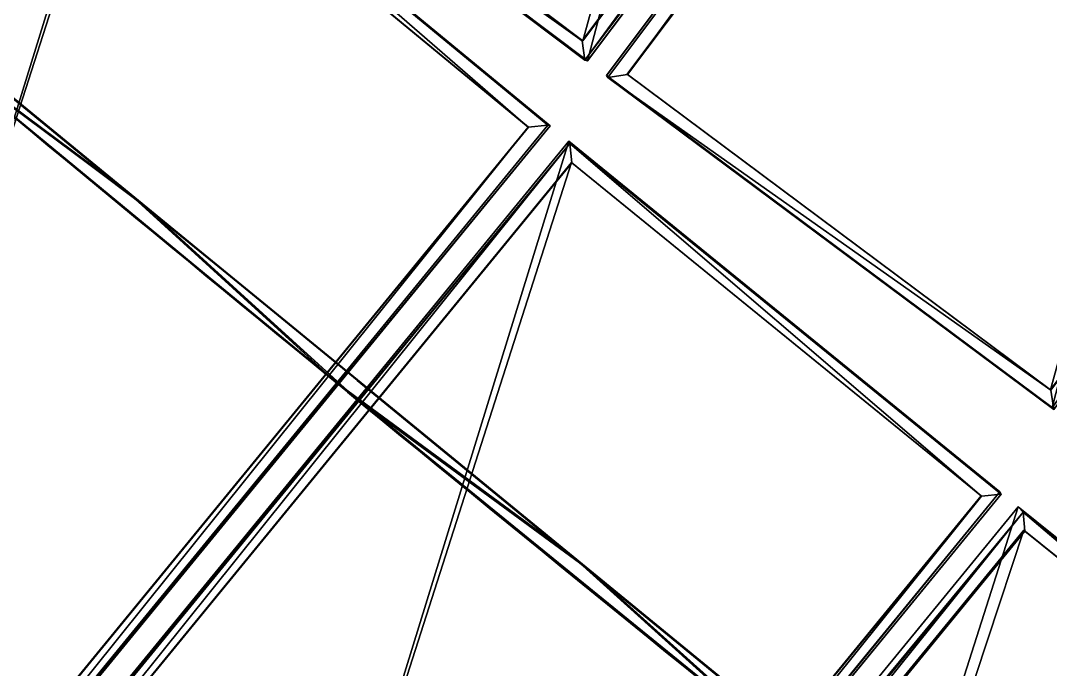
# Model space of a CAD drawing. Extents: x -372 to 678, y -263 to 741.
# Drawn here: x 190.253 to 192.099, y 43.721 to 44.884 of the extents above; entities that cross this region are included whole.
import ezdxf

# ---------------------------------------------------------------- set-up
doc = ezdxf.new("R2010")
doc.units = 0
doc.header["$LTSCALE"] = 0.0254
doc.layers.get('0').update_dxf_attribs({"linetype": 'CONTINUOUS'})
doc.layers.add('LOCATION_SNAPSHOT', color=144, linetype='CONTINUOUS')
doc.layers.add('LOCATION_TERRAIN', color=36, linetype='CONTINUOUS')

# ---------------------------------------------------------------- blocks, each defined once
blk = doc.blocks.new('LOCATION_SNAPSHOT')
at = {"color": 8}
mesh = blk.add_polyface(dxfattribs=at)
corners = [(-369.3083681918217, -262.944638920366), (369.3059095588981, 262.947204292752), (-371.820715873968, 259.376681619906), (371.8242343376626, -259.3770847518464)]
mesh.append_faces([[corners[k] for k in face] for face in [(0, 1, 2), (1, 0, 3)]], dxfattribs={"vtx0": -1, "color": 8})
blk = doc.blocks.new('LOCATION_TERRAIN')
at = {"color": 8}
mesh = blk.add_polyface(dxfattribs=at)
corners = [(194.5239062058973, 38.24622150359212, 5.022631946436166), (194.4639756669058, 50.68249743944037, 4.183368950163628), (181.9024482785026, 50.62196392251647, 4.222955926297958)]
mesh.append_faces([[corners[k] for k in face] for face in [(0, 1, 2)]], dxfattribs={"color": 8})
mesh = blk.add_polyface(dxfattribs=at)
corners = [(194.5239062058973, 38.24622150359212, 5.022631946436166), (181.9024482785026, 50.62196392251647, 4.222955926297958), (181.9623764052523, 38.18568918539679, 5.279263690811592)]
mesh.append_faces([[corners[k] for k in face] for face in [(0, 1, 2)]], dxfattribs={"color": 8})
blk = doc.blocks.new('SOLAR_PANEL_1')
at = {"color": 0}
for p, q in [((3.609557097661309e-16, 0.02500000000000045), (4.692424226959702e-15, 2.475)), ((4.692424226959702e-15, 2.475), (0.9999999999999998, 2.474999999999998)), ((4.692424226959702e-15, 2.475), (0.9999999999999998, 2.474999999999998)), ((4.692424226959702e-15, 2.475), (4.33146851719357e-15, 2.475, 0.05)), ((4.33146851719357e-15, 2.475, 0.05), (1, 2.474999999999998, 0.04999999999999982)), ((3.609557097661309e-16, 0.02500000000000045), (4.692424226959702e-15, 2.475)), ((0, 0.02500000000000009, 0.05), (4.33146851719357e-15, 2.475, 0.05)), ((4.692424226959702e-15, 2.475), (4.33146851719357e-15, 2.475, 0.05)), ((4.33146851719357e-15, 2.475, 0.05), (1, 2.474999999999998, 0.04999999999999982)), ((0, 0.02500000000000009, 0.05), (4.33146851719357e-15, 2.475, 0.05)), ((0.9999999999999998, 2.474999999999998), (0.9999999999999959, 0.02499999999999901)), ((0.9999999999999998, 2.474999999999998), (0.9999999999999959, 0.02499999999999901)), ((0.9999999999999998, 2.474999999999998), (1, 2.474999999999998, 0.04999999999999982)), ((1, 2.474999999999998, 0.04999999999999982), (0.9999999999999957, 0.02499999999999901, 0.04999999999999945)), ((0.9999999999999998, 2.474999999999998), (1, 2.474999999999998, 0.04999999999999982)), ((1, 2.474999999999998, 0.04999999999999982), (0.9999999999999957, 0.02499999999999901, 0.04999999999999945)), ((0.9749999999999999, 2.449999999999998, 0.04999999999999982), (0.02500000000000406, 2.45, 0.05)), ((0.02500000000000406, 2.45, 0.05), (0.02499999999999973, 0.05000000000000018, 0.05)), ((0.9749999999999999, 2.449999999999998, 0.04999999999999982), (0.02500000000000406, 2.45, 0.05)), ((0.02500000000000406, 2.45, 0.05), (0.02500000000000442, 2.45, 0.0400000000000001)), ((0.9749999999999999, 2.449999999999998, 0.03999999999999974), (0.02500000000000442, 2.45, 0.0400000000000001)), ((0.02500000000000406, 2.45, 0.05), (0.02499999999999973, 0.05000000000000018, 0.05)), ((0.02500000000000442, 2.45, 0.0400000000000001), (0.02500000000000009, 0.05000000000000018, 0.0400000000000001)), ((0.02500000000000406, 2.45, 0.05), (0.02500000000000442, 2.45, 0.0400000000000001)), ((0.02500000000000442, 2.45, 0.0400000000000001), (0.02500000000000009, 0.05000000000000018, 0.0400000000000001)), ((0.9749999999999999, 2.449999999999998, 0.03999999999999974), (0.02500000000000442, 2.45, 0.0400000000000001)), ((0.9749999999999958, 0.04999999999999909, 0.04999999999999945), (0.9749999999999999, 2.449999999999998, 0.04999999999999982)), ((0.9749999999999999, 2.449999999999998, 0.04999999999999982), (0.9749999999999999, 2.449999999999998, 0.03999999999999974)), ((0.9749999999999958, 0.04999999999999909, 0.04999999999999945), (0.9749999999999999, 2.449999999999998, 0.04999999999999982)), ((0.9749999999999999, 2.449999999999998, 0.04999999999999982), (0.9749999999999999, 2.449999999999998, 0.03999999999999974)), ((0.9749999999999958, 0.04999999999999909, 0.03999999999999938), (0.9749999999999999, 2.449999999999998, 0.03999999999999974)), ((0.9749999999999958, 0.04999999999999909, 0.03999999999999938), (0.9749999999999999, 2.449999999999998, 0.03999999999999974)), ((0.02499999999999973, 0.05000000000000018, 0.05), (0.9749999999999958, 0.04999999999999909, 0.04999999999999945)), ((0.02499999999999973, 0.05000000000000018, 0.05), (0.02500000000000009, 0.05000000000000018, 0.0400000000000001)), ((0.02499999999999973, 0.05000000000000018, 0.05), (0.9749999999999958, 0.04999999999999909, 0.04999999999999945)), ((0.02500000000000009, 0.05000000000000018, 0.0400000000000001), (0.9749999999999958, 0.04999999999999909, 0.03999999999999938)), ((0.02499999999999973, 0.05000000000000018, 0.05), (0.02500000000000009, 0.05000000000000018, 0.0400000000000001)), ((0.02500000000000009, 0.05000000000000018, 0.0400000000000001), (0.9749999999999958, 0.04999999999999909, 0.03999999999999938)), ((0.9749999999999958, 0.04999999999999909, 0.04999999999999945), (0.9749999999999958, 0.04999999999999909, 0.03999999999999938)), ((0.9749999999999958, 0.04999999999999909, 0.04999999999999945), (0.9749999999999958, 0.04999999999999909, 0.03999999999999938)), ((0.9999999999999959, 0.02499999999999901), (3.609557097661309e-16, 0.02500000000000045)), ((3.609557097661309e-16, 0.02500000000000045), (0, 0.02500000000000009, 0.05)), ((0.9999999999999959, 0.02499999999999901), (3.609557097661309e-16, 0.02500000000000045)), ((0.9999999999999957, 0.02499999999999901, 0.04999999999999945), (0, 0.02500000000000009, 0.05)), ((3.609557097661309e-16, 0.02500000000000045), (0, 0.02500000000000009, 0.05)), ((0.9999999999999957, 0.02499999999999901, 0.04999999999999945), (0, 0.02500000000000009, 0.05)), ((0.9999999999999959, 0.02499999999999901), (0.9999999999999957, 0.02499999999999901, 0.04999999999999945)), ((0.9999999999999959, 0.02499999999999901), (0.9999999999999957, 0.02499999999999901, 0.04999999999999945))]:
    blk.add_line(p, q, dxfattribs=at)
mesh = blk.add_polyface(dxfattribs=at)
corners = [(4.692424226959702e-15, 2.475), (0.9999999999999959, 0.02499999999999901), (3.609557097661309e-16, 0.02500000000000045), (0.9999999999999998, 2.474999999999998)]
mesh.append_faces([[corners[k] for k in face] for face in [(0, 1, 2), (1, 0, 3)]], dxfattribs={"vtx0": -1, "color": 0})
mesh = blk.add_polyface(dxfattribs=at)
corners = [(4.33146851719357e-15, 2.475, 0.05), (0.9999999999999998, 2.474999999999998), (4.692424226959702e-15, 2.475), (1, 2.474999999999998, 0.04999999999999982)]
mesh.append_faces([[corners[k] for k in face] for face in [(0, 1, 2), (1, 0, 3)]], dxfattribs={"vtx0": -1, "color": 0})
mesh = blk.add_polyface(dxfattribs=at)
corners = [(4.33146851719357e-15, 2.475, 0.05), (3.609557097661309e-16, 0.02500000000000045), (0, 0.02500000000000009, 0.05), (4.692424226959702e-15, 2.475)]
mesh.append_faces([[corners[k] for k in face] for face in [(0, 1, 2), (1, 0, 3)]], dxfattribs={"vtx0": -1, "color": 0})
mesh = blk.add_polyface(dxfattribs=at)
corners = [(0, 0.02500000000000009, 0.05), (0.02499999999999973, 0.05000000000000018, 0.05), (4.33146851719357e-15, 2.475, 0.05), (0.9999999999999957, 0.02499999999999901, 0.04999999999999945), (0.9749999999999958, 0.04999999999999909, 0.04999999999999945), (0.9749999999999999, 2.449999999999998, 0.04999999999999982), (0.02500000000000406, 2.45, 0.05), (1, 2.474999999999998, 0.04999999999999982)]
mesh.append_faces([[corners[k] for k in face] for face in [(0, 1, 2), (1, 3, 4), (4, 3, 5), (2, 6, 7), (6, 2, 1), (7, 5, 3)]], dxfattribs={"vtx0": -1, "vtx1": -1, "color": 0})
mesh.append_faces([[corners[k] for k in face] for face in [(1, 0, 3), (7, 6, 5)]], dxfattribs={"vtx0": -1, "vtx2": -1, "color": 0})
mesh = blk.add_polyface(dxfattribs=at)
corners = [(0.9999999999999998, 2.474999999999998), (0.9999999999999957, 0.02499999999999901, 0.04999999999999945), (0.9999999999999959, 0.02499999999999901), (1, 2.474999999999998, 0.04999999999999982)]
mesh.append_faces([[corners[k] for k in face] for face in [(0, 1, 2), (1, 0, 3)]], dxfattribs={"vtx0": -1, "color": 0})
mesh = blk.add_polyface(dxfattribs=at)
corners = [(0.9749999999999999, 2.449999999999998, 0.04999999999999982), (0.02500000000000442, 2.45, 0.0400000000000001), (0.9749999999999999, 2.449999999999998, 0.03999999999999974), (0.02500000000000406, 2.45, 0.05)]
mesh.append_faces([[corners[k] for k in face] for face in [(0, 1, 2), (1, 0, 3)]], dxfattribs={"vtx0": -1, "color": 0})
mesh = blk.add_polyface(dxfattribs=at)
corners = [(0.02500000000000442, 2.45, 0.0400000000000001), (0.02499999999999973, 0.05000000000000018, 0.05), (0.02500000000000009, 0.05000000000000018, 0.0400000000000001), (0.02500000000000406, 2.45, 0.05)]
mesh.append_faces([[corners[k] for k in face] for face in [(0, 1, 2), (1, 0, 3)]], dxfattribs={"vtx0": -1, "color": 0})
at = {"color": 153}
mesh = blk.add_polyface(dxfattribs=at)
corners = [(0.9749999999999958, 0.04999999999999909, 0.03999999999999938), (0.02500000000000442, 2.45, 0.0400000000000001), (0.02500000000000009, 0.05000000000000018, 0.0400000000000001), (0.9749999999999999, 2.449999999999998, 0.03999999999999974)]
mesh.append_faces([[corners[k] for k in face] for face in [(0, 1, 2), (1, 0, 3)]], dxfattribs={"vtx0": -1, "color": 153})
at = {"color": 0}
mesh = blk.add_polyface(dxfattribs=at)
corners = [(0.9749999999999999, 2.449999999999998, 0.04999999999999982), (0.9749999999999958, 0.04999999999999909, 0.03999999999999938), (0.9749999999999958, 0.04999999999999909, 0.04999999999999945), (0.9749999999999999, 2.449999999999998, 0.03999999999999974)]
mesh.append_faces([[corners[k] for k in face] for face in [(0, 1, 2), (1, 0, 3)]], dxfattribs={"vtx0": -1, "color": 0})
mesh = blk.add_polyface(dxfattribs=at)
corners = [(0.02500000000000009, 0.05000000000000018, 0.0400000000000001), (0.9749999999999958, 0.04999999999999909, 0.04999999999999945), (0.9749999999999958, 0.04999999999999909, 0.03999999999999938), (0.02499999999999973, 0.05000000000000018, 0.05)]
mesh.append_faces([[corners[k] for k in face] for face in [(0, 1, 2), (1, 0, 3)]], dxfattribs={"vtx0": -1, "color": 0})
mesh = blk.add_polyface(dxfattribs=at)
corners = [(0.9999999999999959, 0.02499999999999901), (0, 0.02500000000000009, 0.05), (3.609557097661309e-16, 0.02500000000000045), (0.9999999999999957, 0.02499999999999901, 0.04999999999999945)]
mesh.append_faces([[corners[k] for k in face] for face in [(0, 1, 2), (1, 0, 3)]], dxfattribs={"vtx0": -1, "color": 0})
blk = doc.blocks.new('SOLAR_PANEL_STRUCTURE')
at = {"color": 0}
for p, q in [((5.013748147950407, 7.219114195322618e-16, -0.008890197794277722), (2.980301558710679, 1.804778548830654e-15, -0.008890197794277632)), ((2.980301558710679, 1.804778548830654e-15, 0.03110980220572248), (3.456488784225558, 1.714539621389122e-15, 0.03110980220572243)), ((3.456488784225558, 1.714539621389122e-15, 0.03110980220572243), (2.980301558710686, 1.804778548830654e-15, 0.7160031484827948)), ((3.021010017659675, 1.804778548830654e-15, 0.7275231833004435), (3.495758080317567, 1.714539621389122e-15, 0.04469976458997038)), ((3.495758080317567, 1.714539621389122e-15, 0.04469976458997038), (3.970506142975452, 1.353583911622991e-15, 0.6472002205711334)), ((4.008777264006581, 1.353583911622991e-15, 0.6311404785291592), (3.535975296320173, 1.714539621389122e-15, 0.03110980220572243)), ((3.535975296320173, 1.714539621389122e-15, 0.03110980220572243), (4.456767237926152, 1.082867129298393e-15, 0.03110980220572266))]:
    blk.add_line(p, q, dxfattribs=at)
at = {"color": 0, "extrusion": (4.81162358857502e-16, 1, -7.048866948656665e-16)}
blk.add_arc((-2.980301558710683, -5.37380476171442), 6.144914563920134, 89.99999999999997, 114.4293047722183, dxfattribs=at)
at = {"color": 0}
mesh = blk.add_polyface(dxfattribs=at)
corners = [(4.456767237926152, 1.082867129298393e-15, 0.03110980220572266), (4.555433390561722, 1.173106056739925e-15, 0.03110980220572243), (3.535975296320173, 1.714539621389122e-15, 0.03110980220572243), (4.500543018262737, 1.082867129298393e-15, 0.03933766622196736), (4.98886467107007, 7.219114195322618e-16, 0.3647183491209795), (4.964236468400373, 7.219114195322618e-16, 0.396238760054211), (5.02886467107007, 7.219114195322618e-16, 0.3744486351444417), (4.008777264006581, 1.353583911622991e-15, 0.6311404785291592), (4.059257091400555, 1.263344984181458e-15, 0.6303890480876405), (3.495758080317567, 1.714539621389122e-15, 0.04469976458997038), (3.970506142975452, 1.353583911622991e-15, 0.6472002205711334), (3.456488784225558, 1.714539621389122e-15, 0.03110980220572243), (2.980301558710686, 1.804778548830654e-15, 0.7160031484827948), (3.021010017659675, 1.804778548830654e-15, 0.7275231833004435), (2.980301558710679, 1.804778548830654e-15, 0.7711098022057241), (5.013748147950407, 7.219114195322618e-16, -0.008890197794277722), (5.028864671070069, 7.219114195322618e-16, 0.04403202470802832), (5.416666292894596, 5.414335646491963e-16, 0.2003489669825387), (4.98886467107007, 7.219114195322618e-16, 0.03110980220572243), (2.980301558710679, 1.804778548830654e-15, -0.008890197794277632), (5.370116229110737, 5.414335646491963e-16, 0.2212471535851529), (5.512634437905366, 4.511946372076636e-16, 0.2011110682924182), (5.015512380107824, 7.219114195322618e-16, 0.4242890552521434), (4.012576681685348, 1.353583911622991e-15, 0.683784120701219), (5.496252023549241, 4.511946372076636e-16, 0.1646197474083467), (2.980301558710679, 1.804778548830654e-15, 0.03110980220572248)]
mesh.append_faces([[corners[k] for k in face] for face in [(0, 1, 2), (1, 3, 4), (7, 3, 0), (3, 7, 8), (9, 12, 13), (15, 16, 17), (18, 2, 1), (21, 20, 22), (22, 8, 23), (23, 13, 14), (4, 16, 18), (16, 4, 6)]], dxfattribs={"vtx0": -1, "vtx1": -1, "color": 0})
mesh.append_faces([[corners[k] for k in face] for face in [(1, 0, 3), (4, 5, 6), (11, 9, 2), (16, 15, 18), (18, 19, 11), (18, 11, 2), (17, 20, 21), (22, 6, 5), (23, 8, 7), (23, 7, 10)]], dxfattribs={"vtx0": -1, "vtx1": -1, "vtx2": -1, "color": 0})
mesh.append_faces([[corners[k] for k in face] for face in [(4, 3, 5), (9, 7, 2), (7, 9, 10), (9, 11, 12), (13, 12, 14), (18, 15, 19), (17, 16, 20), (22, 20, 6), (22, 5, 8), (23, 10, 13)]], dxfattribs={"vtx0": -1, "vtx2": -1, "color": 0})
mesh.append_faces([[corners[k] for k in face] for face in [(25, 11, 19)]], dxfattribs={"vtx1": -1, "color": 0})
mesh.append_faces([[corners[k] for k in face] for face in [(21, 24, 17)]], dxfattribs={"vtx2": -1, "color": 0})
blk = doc.blocks.new('GROUP0_4')
at = {"color": 0, "extrusion": (-0.2516338517649522, -1.954388204450495e-17, 0.9678225067882718), "rotation": 90.00000000000001}
blk.add_blockref('SOLAR_PANEL_1', (1.25, -3.484377481932308, 1.613278213122963), dxfattribs=at)
at = {"color": 0, "extrusion": (-0.08468779427628226, 3.204373976149332e-17, 0.9964075358509781), "rotation": 90.00000000000004}
blk.add_blockref('SOLAR_PANEL_1', (1.250000000000001, -2.678096427919388, 1.174503401910004), dxfattribs=at)
at = {"color": 0, "extrusion": (0.08468779427627997, -2.465190328815662e-32, 0.9964075358509783), "rotation": 270.0000000000001}
blk.add_blockref('SOLAR_PANEL_1', (-1.25, 1.809329947559026, 0.8780961219430184), dxfattribs=at)
at = {"color": 0, "extrusion": (0.2516338517649504, -1.954388204450452e-17, 0.9678225067882722), "rotation": 270}
blk.add_blockref('SOLAR_PANEL_1', (-1.25, 0.9030012918266324, 0.7325597319456347), dxfattribs=at)
at = {"color": 9, "rotation": 180}
for p in [(1.230301558710682, 0.6250000000000017, 0.2588901977942777), (1.230301558710682, -0.6249999999999988, 0.2588901977942777)]:
    blk.add_blockref('SOLAR_PANEL_STRUCTURE', p, dxfattribs=at)
at = {"color": 9}
blk.add_blockref('SOLAR_PANEL_STRUCTURE', (-4.730301558710676, -0.6250000000000021, 0.2588901977942777), dxfattribs=at)
blk = doc.blocks.new('GROUP266_1')
at = {"color": 0, "extrusion": (-0.01890899121911677, -0.02522847563621179, 0.9995028634617054), "rotation": 180}
blk.add_blockref('GROUP0_4', (124.446664529805, 152.3002945086115, 12.58372815270778), dxfattribs=at)
at = {"color": 0, "extrusion": (-0.02333636269311312, -0.0284822534977057, 0.9993218577675302), "rotation": 180}
blk.add_blockref('GROUP0_4', (117.8437990862043, 155.096659483269, 11.59321038828331), dxfattribs=at)

msp = doc.modelspace()

# ---------------------------------------------------------------- block references
at = {"color": 0}
msp.add_blockref('GROUP266_1', (0, 0), dxfattribs=at)
at = {"layer": 'LOCATION_SNAPSHOT', "color": 0}
msp.add_blockref('LOCATION_SNAPSHOT', (0, 0), dxfattribs=at)
at = {"layer": 'LOCATION_TERRAIN', "color": 0}
msp.add_blockref('LOCATION_TERRAIN', (0, 0), dxfattribs=at)

doc.saveas('drawing.dxf')
